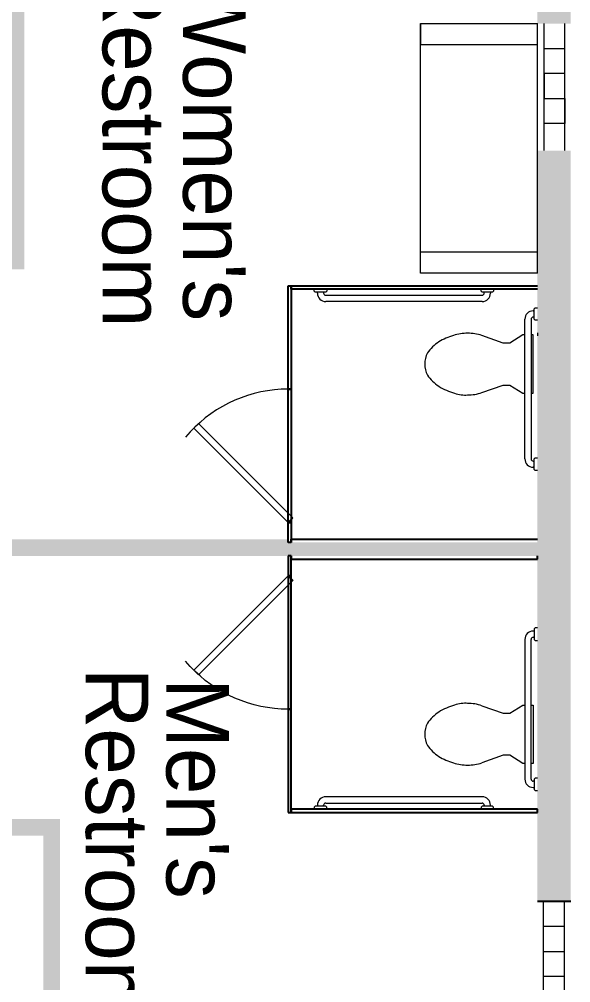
# Model space of a CAD drawing. Header units: inches. Extents: x 537 to 4774, y -1781 to 1418.
# Drawn here: x 3776 to 4107, y 184 to 761 of the extents above; entities that cross this region are included whole.
import ezdxf

# ---------------------------------------------------------------- set-up
doc = ezdxf.new("R2010")
doc.units = ezdxf.units.IN
doc.header["$MEASUREMENT"] = 0
doc.layers.add('01-Text 1 150 int', color=250, linetype='Continuous')
doc.layers.add('DOOR WINDOW 1 150', color=7, linetype='Continuous', lineweight=13, true_color=0x666666)
doc.layers.add('FURNITURE K 1 150', color=7, linetype='Continuous', lineweight=13, true_color=0x93979a)
doc.layers.add('WALL 1 150', color=7, linetype='Continuous', lineweight=25)
doc.styles.add('ATTR', font='romans.shx', dxfattribs={"width": 0.8, "height": 1.44008})
doc.styles.add('SS Projects_150_notes_interior', font='bahnschrift.ttf', dxfattribs={"height": 0.375})

msp = doc.modelspace()

# ---------------------------------------------------------------- hatches: boundary and pattern name
at = {"layer": 'WALL 1 150'}
h = msp.add_hatch(color=0, dxfattribs=at)
h.paths.add_polyline_path([(4046.6, -184.54), (4046.6, -194.8), (4026.6, -194.8), (4026.6, -184.54)])
h.paths.add_polyline_path([(4046.6, -90.9), (4046.6, -102.04), (4026.6, -102.04), (4026.6, -90.9)])
h.paths.add_polyline_path([(4086.6, 27.54), (4086.6, 67.7), (4106.6, 67.7), (4106.6, 7.54), (4046.6, 7.54), (4046.6, -8.4), (4026.6, -8.4), (4026.6, 27.54), (4036.6, 27.54)])
h.paths.add_polyline_path([(4106.6, 77.7), (4106.6, 67.7), (4036.6, 67.7), (4036.6, 27.54), (4026.6, 27.54), (4026.6, 67.7), (4026.6, 77.7)])
h.paths.add_polyline_path([(4106.6, 157.54), (4106.6, 77.7), (4086.6, 77.7), (4086.6, 157.54)])
h.paths.add_polyline_path([(4106.6, 682.7), (4106.6, 322.54), (4106.6, 232.54), (4086.6, 232.54), (4086.6, 322.54), (4086.6, 682.7)])
h.paths.add_polyline_path([(4106.6, 917.7), (4106.6, 847.7), (4106.6, 758.85), (4086.6, 758.85), (4086.6, 847.7), (4086.6, 917.7)])
h.paths.add_polyline_path([(4106.6, 927.7), (4106.6, 917.7), (4026.6, 917.7), (4026.6, 977.7), (4036.6, 977.7), (4036.6, 927.7)])
h.paths.add_polyline_path([(4106.6, 997.7), (4106.6, 977.7), (4106.6, 927.7), (4086.6, 927.7), (4086.6, 977.7), (4046.6, 977.7), (4036.6, 977.7), (4026.6, 977.7), (4026.6, 1117.7), (4046.6, 1117.7), (4046.6, 997.7)])
h.paths.add_polyline_path([(4046.6, 1417.7), (4046.6, 1282.7), (4026.6, 1282.7), (4026.6, 1417.7)])
h.paths.add_polyline_path([(4026.6, 1417.7), (4026.6, 1397.7), (3514.1, 1397.7), (3514.1, 1417.7)])
h.paths.add_polyline_path([(3829.9, 77.7), (4026.6, 77.7), (4026.6, 67.7), (3728.42, 67.7), (3728.42, 77.7)])
h.paths.add_polyline_path([(3800.49, 282.04), (3800.49, 77.7), (3790.49, 77.7), (3790.49, 272.04), (3766.31, 272.04), (3766.31, 282.04)])
h.paths.add_polyline_path([(3932.85, 977.7), (3932.85, 1007.7), (3945.45, 1007.7, 0.033392), (3945.09, 997.7), (3942.85, 997.7), (3942.85, 927.7), (4026.6, 927.7), (4026.6, 917.7), (3939.1, 917.7), (3937.22, 917.7), (3932.85, 917.7), (3932.85, 967.7), (3779.1, 967.7), (3779.1, 611.58), (3767.84, 611.58), (3767.84, 621.41), (3769.19, 621.41), (3769.11, 916.43), (3762.44, 916.43), (3762.44, 917.46), (3762.44, 929.96), (3769.11, 929.96), (3769.1, 977.7)])
h.paths.add_polyline_path([(3937.22, 449.65), (3937.22, 447.82), (3939.1, 447.82), (4086.6, 447.82), (4086.6, 439.65), (3939.1, 439.65), (3937.22, 439.65), (3676.01, 439.65), (3676.01, 449.65)])
h.paths.add_polyline_path([(3676.01, 490.13), (3676.01, 400.43), (3661.01, 400.43), (3661.01, 282.04), (3666.31, 282.04), (3666.31, 272.04), (3661.01, 272.04), (3661.01, 233.6), (3651.01, 233.6), (3651.01, 310.11), (3651.06, 340.11), (3651.01, 340.11), (3651.01, 410.43), (3666.01, 410.43), (3666.01, 480.13), (3651.01, 480.13), (3651.01, 588.88), (3651.06, 618.88), (3651.01, 618.88), (3651.01, 672.01), (3661.01, 672.01), (3661.01, 621.41), (3667.84, 621.41), (3667.84, 611.58), (3661.01, 611.58), (3661.01, 490.13)])
h.paths.add_polyline_path([(3628.42, 77.7), (3628.42, 65.2), (3628.42, -22.3), (3618.42, -22.3), (3618.42, 67.7), (3514.1, 67.7), (3514.1, 77.7)])
h.paths.add_polyline_path([(3717.73, -122.3), (3717.73, -302.3), (3717.73, -312.3), (3696.6, -312.3), (3696.6, -362.3), (3642.5, -362.3), (3642.5, -312.3), (3514.1, -312.3), (3514.1, -302.3), (3652.5, -302.3), (3652.5, -352.3), (3686.6, -352.3), (3686.6, -302.3), (3710.23, -302.3), (3710.23, -122.3)])
h.paths.add_polyline_path([(3514.1, -302.3), (3514.1, -312.3), (3504.55, -312.3), (3504.55, -362.3), (3426.6, -362.3), (3426.6, -312.3), (3426.6, 77.7), (3514.1, 77.7), (3514.1, 67.7), (3478.58, 67.7), (3449.83, 67.7), (3436.6, 67.7), (3436.6, -352.3), (3494.55, -352.3), (3494.55, -302.3)])
h.paths.add_polyline_path([(4086.6, 917.7), (4086.6, 917.67), (4086.6, 917.67), (4086.6, 917.7)], flags=9)
h.paths.add_polyline_path([(4009.1, 77.7), (4009.12, 77.7), (4009.12, 77.69), (4009.1, 77.69)], flags=9)

# ---------------------------------------------------------------- linework, layer by layer
at = {"layer": 'DOOR WINDOW 1 150'}
for p, q in [((4090.6, 682.7), (4090.6, 758.85)), ((4103.1, 682.7), (4103.1, 758.85)), ((4090.6, 743.85), (4103.1, 743.85)), ((4103.1, 728.85), (4090.6, 728.85)), ((4090.6, 728.85), (4090.6, 713.85)), ((4090.6, 713.85), (4103.1, 713.85)), ((4103.1, 713.85), (4103.1, 698.85)), ((4103.1, 698.85), (4090.6, 698.85)), ((3920.85, 538), (3916.84, 537.05)), ((3924.9, 538.74), (3920.85, 538)), ((3928.99, 539.27), (3924.9, 538.74)), ((3933.1, 539.59), (3928.99, 539.27)), ((3937.22, 539.69), (3933.1, 539.59)), ((3905.17, 532.99), (3901.44, 531.24)), ((3908.99, 534.54), (3905.17, 532.99)), ((3912.88, 535.9), (3908.99, 534.54)), ((3916.84, 537.05), (3912.88, 535.9)), ((3894.26, 527.18), (3890.85, 524.88)), ((3897.8, 529.3), (3894.26, 527.18)), ((3901.44, 531.24), (3897.8, 529.3)), ((3887.55, 522.4), (3884.38, 519.76)), ((3890.85, 524.88), (3887.55, 522.4)), ((3881.36, 516.96), (3878.49, 514.01)), ((3880.65, 516.26), (3883.48, 519.09)), ((3937.22, 459.69), (3880.65, 516.26)), ((3884.38, 519.76), (3881.36, 516.96)), ((3940.05, 462.52), (3883.48, 519.09)), ((3878.49, 514.01), (3875.77, 510.91)), ((3937.22, 427.77), (3880.65, 371.2)), ((3940.05, 424.94), (3883.48, 368.38)), ((3878.49, 373.46), (3875.77, 376.56)), ((3881.36, 370.51), (3878.49, 373.46)), ((3880.65, 371.2), (3883.48, 368.38)), ((3884.38, 367.71), (3881.36, 370.51)), ((3887.55, 365.06), (3884.38, 367.71)), ((3890.85, 362.59), (3887.55, 365.06)), ((3894.26, 360.29), (3890.85, 362.59)), ((3897.8, 358.16), (3894.26, 360.29)), ((3901.44, 356.22), (3897.8, 358.16)), ((3905.17, 354.48), (3901.44, 356.22)), ((3908.99, 352.92), (3905.17, 354.48)), ((3912.88, 351.57), (3908.99, 352.92)), ((3916.84, 350.41), (3912.88, 351.57)), ((3920.85, 349.47), (3916.84, 350.41)), ((3924.9, 348.73), (3920.85, 349.47)), ((3928.99, 348.2), (3924.9, 348.73)), ((3933.1, 347.88), (3928.99, 348.2)), ((3937.22, 347.77), (3933.1, 347.88)), ((4090.35, 157.54), (4090.35, 232.54)), ((4090.35, 232.54), (4102.85, 232.54)), ((4102.85, 157.54), (4102.85, 232.54)), ((4102.85, 217.54), (4090.35, 217.54)), ((4090.35, 202.54), (4102.85, 202.54)), ((4102.85, 187.54), (4090.35, 187.54))]:
    msp.add_line(p, q, dxfattribs=at)
at = {"layer": 'FURNITURE K 1 150'}
for p, q in [((4016.6, 609.21), (4016.6, 758.85)), ((4016.6, 758.85), (4086.6, 758.85)), ((4016.6, 758.85), (4016.6, 746.35)), ((4086.6, 621.71), (4086.6, 758.85)), ((4016.6, 746.35), (4086.6, 746.35)), ((4086.6, 621.71), (4016.6, 621.71)), ((4086.6, 609.21), (4086.6, 621.71)), ((4086.6, 609.21), (4016.6, 609.21)), ((3952.85, 598.44), (3952.85, 599.69)), ((3953.47, 597.82), (3952.85, 598.44)), ((3959.72, 597.82), (3953.47, 597.82)), ((3954.72, 597.19), (3954.72, 597.82)), ((3958.47, 597.82), (3958.47, 597.19)), ((3959.72, 597.82), (3960.35, 598.44)), ((3959.72, 595.94), (4053.47, 595.94)), ((3960.35, 599.69), (3960.35, 598.44)), ((4052.85, 598.44), (4052.85, 599.69)), ((4053.47, 597.82), (4052.85, 598.44)), ((4059.72, 597.82), (4053.47, 597.82)), ((4054.72, 597.19), (4054.72, 597.82)), ((4058.47, 597.82), (4058.47, 597.19)), ((4059.72, 597.82), (4060.35, 598.44)), ((4060.35, 599.69), (4060.35, 598.44)), ((4053.47, 592.19), (3959.72, 592.19)), ((4084.1, 586.57), (4084.72, 586.57)), ((4084.72, 587.82), (4085.35, 588.44)), ((4084.72, 581.57), (4084.72, 587.82)), ((4085.35, 588.44), (4086.6, 588.44)), ((4079.1, 497.82), (4079.1, 581.57)), ((4082.85, 581.57), (4082.85, 497.82)), ((4084.72, 582.82), (4084.1, 582.82)), ((4084.72, 581.57), (4085.35, 580.94)), ((4086.6, 580.94), (4085.35, 580.94)), ((4086.6, 573.48), (4086.6, 571.6)), ((4084.72, 497.82), (4085.35, 498.44)), ((4084.72, 491.57), (4084.72, 497.82)), ((4085.35, 498.44), (4086.6, 498.44)), ((4084.1, 496.57), (4084.72, 496.57)), ((4084.72, 492.82), (4084.1, 492.82)), ((4084.72, 491.57), (4085.35, 490.94)), ((4086.6, 490.94), (4085.35, 490.94)), ((4084.72, 394.65), (4084.1, 394.65)), ((4084.72, 395.9), (4085.35, 396.52)), ((4084.72, 395.9), (4084.72, 389.65)), ((4086.6, 396.52), (4085.35, 396.52)), ((4079.1, 389.65), (4079.1, 305.9)), ((4082.85, 305.9), (4082.85, 389.65)), ((4084.1, 390.9), (4084.72, 390.9)), ((4084.72, 389.65), (4085.35, 389.02)), ((4085.35, 389.02), (4086.6, 389.02)), ((4053.3, 349.88), (4066.13, 345.38)), ((4070.12, 345.38), (4077.85, 350.27)), ((4077.85, 350.27), (4079.1, 350.27)), ((4082.85, 350.27), (4084.1, 350.27)), ((4084.1, 350.27), (4084.1, 315.27)), ((4066.13, 345.38), (4070.12, 345.38)), ((4066.13, 320.17), (4053.3, 315.67)), ((4070.12, 320.17), (4066.13, 320.17)), ((4077.85, 315.27), (4070.12, 320.17)), ((4079.1, 315.27), (4077.85, 315.27)), ((4084.1, 315.27), (4082.85, 315.27)), ((4084.72, 305.9), (4085.35, 306.52)), ((4086.6, 306.52), (4085.35, 306.52)), ((4084.72, 304.65), (4084.1, 304.65)), ((4084.1, 300.9), (4084.72, 300.9)), ((4084.72, 305.9), (4084.72, 299.65)), ((4053.47, 295.27), (3959.72, 295.27)), ((4084.72, 299.65), (4085.35, 299.02)), ((4085.35, 299.02), (4086.6, 299.02)), ((3953.47, 289.65), (3952.85, 289.02)), ((3952.85, 289.02), (3952.85, 287.77)), ((3959.72, 289.65), (3953.47, 289.65)), ((3954.72, 290.27), (3954.72, 289.65)), ((3958.47, 289.65), (3958.47, 290.27)), ((3959.72, 291.52), (4053.47, 291.52)), ((3959.72, 289.65), (3960.35, 289.02)), ((3960.35, 287.77), (3960.35, 289.02)), ((4053.47, 289.65), (4052.85, 289.02)), ((4052.85, 289.02), (4052.85, 287.77)), ((4059.72, 289.65), (4053.47, 289.65)), ((4054.72, 290.27), (4054.72, 289.65)), ((4058.47, 289.65), (4058.47, 290.27)), ((4059.72, 289.65), (4060.35, 289.02)), ((4060.35, 287.77), (4060.35, 289.02))]:
    msp.add_line(p, q, dxfattribs=at)
msp.add_lwpolyline([(4079.1, 572.19), (4077.85, 572.19), (4070.12, 567.3), (4066.13, 567.3), (4053.3, 571.8, 0.08237), (4044.81, 573.21, 0.08237), (4036.32, 571.8, 0.073528), (4027.46, 567.97, 0.084425), (4020.68, 561.36, 0.117036), (4019.1, 554.69, 0.117036), (4020.68, 548.03, 0.084425), (4027.46, 541.42, 0.074791), (4036.99, 537.21, 0.09898), (4044.81, 536.18, 0.08237), (4053.3, 537.59), (4066.13, 542.09), (4070.12, 542.09), (4077.85, 537.19), (4079.1, 537.19)], format="xyb", dxfattribs=at)
msp.add_lwpolyline([(4082.85, 537.19), (4084.1, 537.19), (4084.1, 572.19), (4082.85, 572.19)], dxfattribs=at)
for centre, radius, start, end in [((3959.72, 597.19), 5, 180, 270), ((3959.72, 597.19), 1.25, 180, 270), ((4053.47, 597.19), 5, 270, 0), ((4053.47, 597.19), 1.25, 270, 0), ((4084.1, 581.57), 5, 90, 180), ((4084.1, 581.57), 1.25, 90, 180), ((4084.1, 497.82), 5, 180, 270), ((4084.1, 497.82), 1.25, 180, 270), ((4084.1, 389.65), 5, 90, 180), ((4084.1, 389.65), 1.25, 90, 180), ((4046.2, 316.45), 35.03, 105.24474, 122.35383), ((4043.49, 331.21), 20.12, 86.22456, 108.83538), ((4044.81, 324.98), 26.3, 71.16462, 90), ((4043.5, 322.82), 28.23, 124.63594, 143.93892), ((4033.93, 332.77), 14.83, 153.29881, 180), ((4033.93, 332.77), 14.83, 180, 206.70119), ((4043.5, 342.73), 28.23, 216.06108, 235.36406), ((4044.84, 347.56), 33.01, 238.21618, 255.03738), ((4044.81, 340.56), 26.3, 251.16462, 270), ((4044.81, 340.56), 26.3, 270, 288.83538), ((4084.1, 305.9), 5, 180, 270), ((4084.1, 305.9), 1.25, 180, 270), ((3959.72, 290.27), 5, 90, 180), ((4053.47, 290.27), 5, 0, 90), ((3959.72, 290.27), 1.25, 90, 180), ((4053.47, 290.27), 1.25, 0, 90)]:
    msp.add_arc(centre, radius, start, end, dxfattribs=at)
at = {"layer": 'WALL 1 150'}
for p, q in [((3937.22, 539.69), (3937.22, 601.57)), ((3937.22, 601.57), (3939.1, 601.57)), ((3939.1, 601.57), (4086.6, 601.57)), ((3939.1, 601.57), (3939.1, 539.69)), ((3939.1, 599.69), (3939.1, 601.57)), ((4086.6, 599.69), (3939.1, 599.69)), ((3937.22, 459.69), (3937.22, 539.69)), ((3939.1, 539.69), (3937.22, 539.69)), ((3937.22, 539.69), (3939.1, 539.69)), ((3939.1, 539.69), (3939.1, 459.69)), ((3937.22, 459.69), (3940.05, 462.52)), ((3937.22, 447.82), (3937.22, 459.69)), ((3939.1, 459.69), (3937.22, 459.69)), ((3937.22, 459.69), (3939.1, 459.69)), ((3939.1, 459.69), (3939.1, 447.82)), ((3939.1, 447.82), (3937.22, 447.82)), ((3939.1, 449.69), (4086.6, 449.69)), ((3939.1, 447.82), (3939.1, 449.69)), ((3937.22, 439.65), (3937.22, 427.77)), ((3939.1, 439.65), (3937.22, 439.65)), ((3939.1, 427.77), (3939.1, 439.65)), ((3939.1, 439.65), (3939.1, 437.77)), ((4086.6, 437.77), (4086.6, 439.65)), ((3939.1, 437.77), (4086.6, 437.77)), ((3937.22, 427.77), (3937.22, 347.77)), ((3937.22, 427.77), (3940.05, 424.94)), ((3939.1, 427.77), (3937.22, 427.77)), ((3937.22, 427.77), (3939.1, 427.77)), ((3939.1, 347.77), (3939.1, 427.77)), ((3937.22, 347.77), (3937.22, 285.9)), ((3939.1, 347.77), (3937.22, 347.77)), ((3937.22, 347.77), (3939.1, 347.77)), ((3939.1, 285.9), (3939.1, 347.77)), ((3937.22, 285.9), (3939.1, 285.9)), ((4086.6, 287.77), (3939.1, 287.77)), ((3939.1, 287.77), (3939.1, 285.9)), ((3939.1, 285.9), (4086.6, 285.9)), ((4086.6, 285.9), (4086.6, 287.77)), ((4106.6, 232.54), (4086.6, 232.54))]:
    msp.add_line(p, q, dxfattribs=at)

# ---------------------------------------------------------------- texts
at = {"layer": '01-Text 1 150 int', "style": 'SS Projects_150_notes_interior'}
for s, p in [('Restroom', (3825.99, 794.06)), ("Women's", (3874.28, 787.82)), ('Restroom', (3815.93, 372.59)), ("Men's", (3864.22, 366.35))]:
    msp.add_text(s, height=37.5, rotation=270, dxfattribs=at).set_placement(p)
at = {"layer": 'WALL 1 150', "style": 'ATTR', "width": 0.8, "flags": 9}
msp.add_attdef('ESTCODE', (4086.6, 285.9), '', height=0.00497, rotation=270, dxfattribs=at)

doc.saveas('drawing.dxf')
